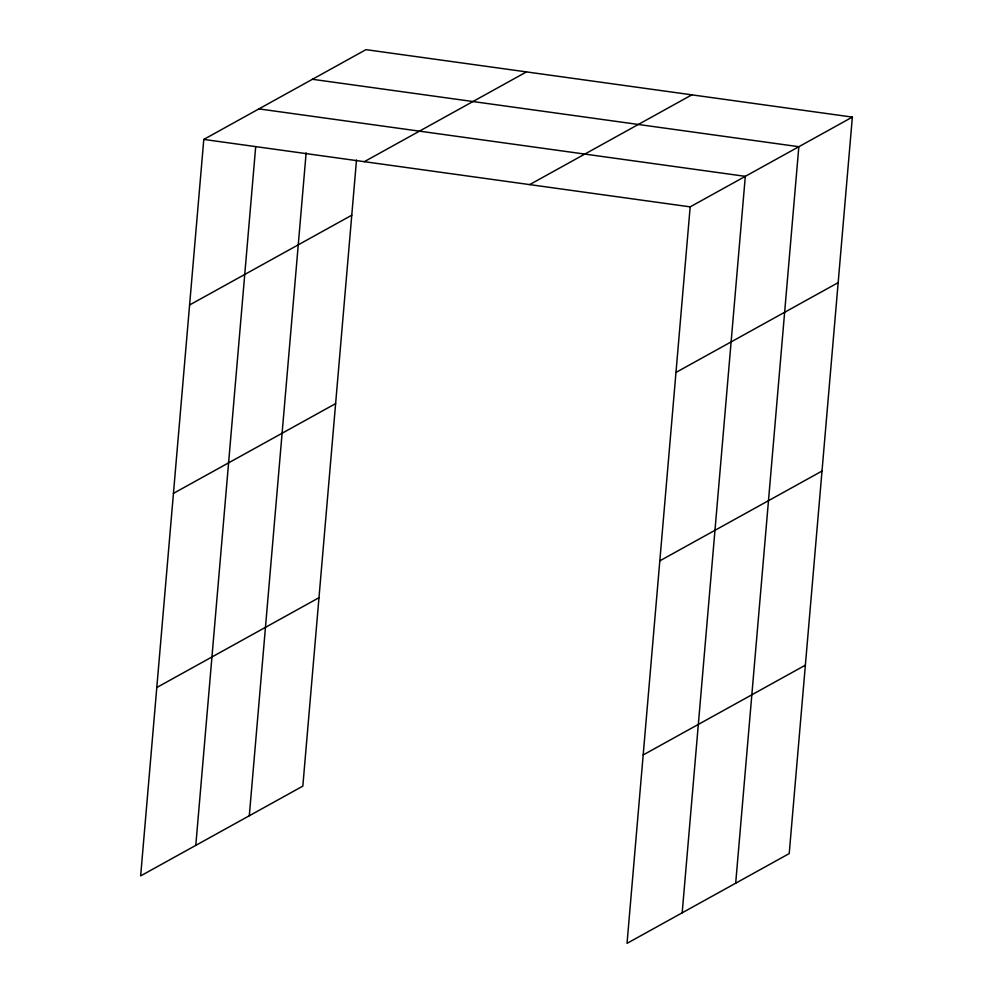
<?xml version="1.0" encoding="UTF-8"?>
<svg xmlns="http://www.w3.org/2000/svg" width="993" height="993" viewBox="0 0 993 993"><rect width="100%" height="100%" fill="white"/><g stroke="black" fill="none" stroke-linecap="round" stroke-linejoin="round"><path stroke-width="1.49" d="M852.354 117.1L690.172 206.867L627.03 943.35L789.212 853.583L852.354 117.1L365.97 49.65L203.788 139.417L140.646 875.9L302.828 786.133L356.499 160.022M195.795 845.378L255.648 147.225M249.305 815.75L306.142 152.86M682.179 912.828L745.309 176.344L258.925 108.895M735.689 883.199L798.831 146.716L312.447 79.279M364.294 161.685L526.476 71.906M189.601 304.988L351.77 215.208M529.666 184.611L691.848 94.844M173.44 493.384L335.622 403.617M675.985 372.425L838.154 282.657M156.807 687.504L318.976 597.724M659.824 560.834L822.005 471.054M643.191 754.941L805.36 665.173M203.788 139.417L690.172 206.867"/></g></svg>
